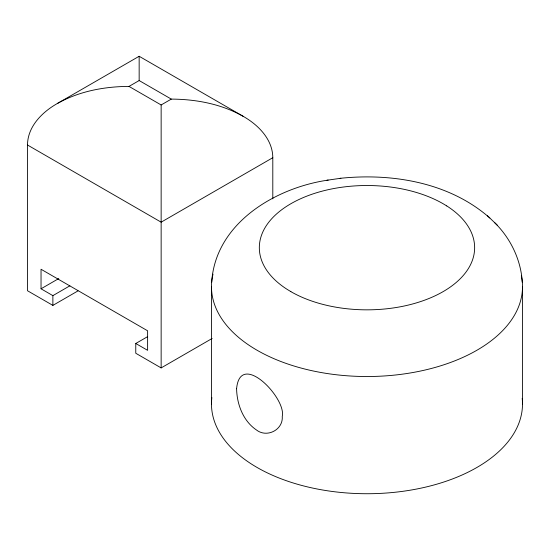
<?xml version="1.0" encoding="UTF-8"?>
<svg xmlns="http://www.w3.org/2000/svg" width="550" height="550" viewBox="0 0 550 550"><rect width="100%" height="100%" fill="white"/><g stroke="black" fill="none" stroke-linecap="round" stroke-linejoin="round"><path stroke-width="0.82" d="M78.017 290.881L52.876 305.394L27.5 290.744L27.5 145.007C27.589 126.541 42.233 112.035 57.331 103.51L139.157 56.272L242.969 116.208C258.067 124.733 272.711 139.239 272.8 157.706L272.8 198.859M211.688 282.095C215.449 223.651 274.34 188.306 326.982 180.262L328.137 180.091M57.331 103.51C79.035 91.266 104.28 86.522 129.002 86.405L139.157 80.547L171.297 99.103C196.02 99.22 221.265 103.964 242.969 116.208M129.002 86.405L161.143 104.961L171.297 99.103M212.169 338.449L161.143 367.909L135.767 353.258L135.767 343.489L147.613 350.322L147.613 330.791L41.037 269.259L41.037 288.791L58.781 278.548M272.8 157.706L161.143 222.173L27.5 145.007M41.037 288.791L52.876 295.632L69.884 285.814M135.767 343.489L147.599 336.655M340.106 178.372L340.876 178.248C392.686 172.975 449.749 182.586 489.803 217.986M326.982 180.262L340.876 178.248M290.861 291.624L287.217 289.41A107.566 62.102 0 0 1 265.623 268.613A108.144 62.432 0 0 1 259.847 253.763A107.587 62.116 0 0 1 294.704 201.623A108.109 62.418 0 0 1 316.243 192.851A106.906 61.724 0 0 1 330.722 189.145A107.656 62.15 0 0 1 446.731 205.934M494.697 222.702C510.586 238.343 520.905 259.758 522.294 282.095M487.389 215.669L497.262 225.163M522.5 286.736L522.5 403.947M211.482 286.736L211.482 403.947M161.143 104.961L161.143 367.909M139.157 56.279L139.157 80.547M52.876 295.632L52.876 305.394M522.197 398.337A155.512 89.781 0 0 1 366.3 493.728A155.512 89.781 0 0 1 211.874 397.54M521.338 275.798A155.512 89.781 0 0 1 365.537 376.516A155.512 89.781 0 0 1 213.022 274.134M290.874 291.644A107.656 62.15 0 0 0 403.253 306.206A106.892 61.717 0 0 0 417.739 302.486A108.116 62.418 0 0 0 439.292 293.728A107.656 62.15 0 0 0 468.332 226.731A106.906 61.724 0 0 0 461.938 218.371A108.109 62.418 0 0 0 446.758 205.927M236.596 388.726C236.892 404.277 243.162 421.039 256.465 429.983C266.915 438.192 283.353 429.804 282.253 416.391C286.564 398.228 240.178 349.965 236.596 388.726"/></g></svg>
